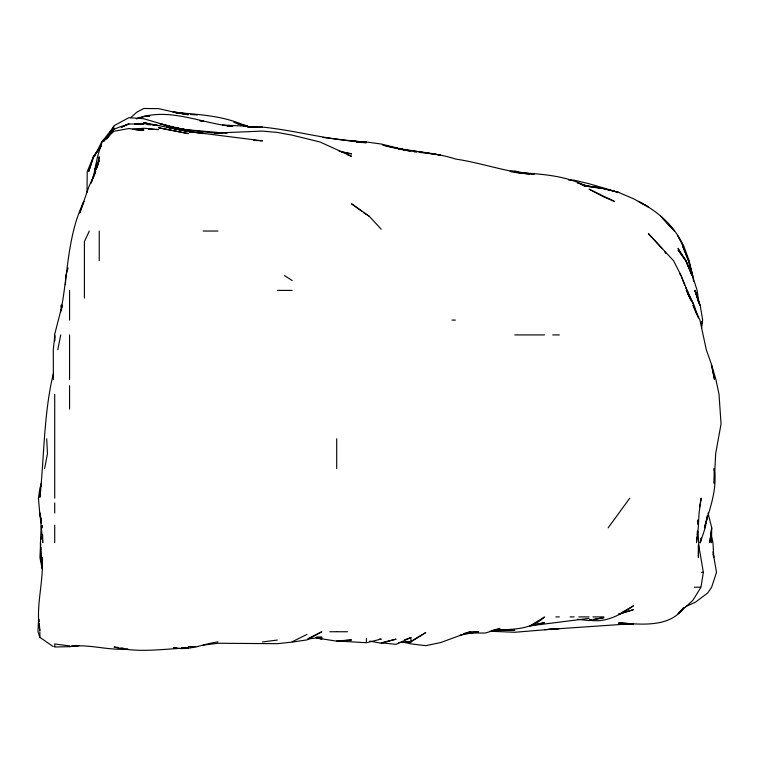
<?xml version="1.0" encoding="UTF-8"?>
<svg xmlns="http://www.w3.org/2000/svg" width="759" height="759" viewBox="0 0 759 759"><rect width="100%" height="100%" fill="white"/><g stroke="black" fill="none" stroke-linecap="round" stroke-linejoin="round"><path stroke-width="1.14" d="M41.014 547.267L40.977 557.542L42.115 567.817M54.686 341.009L54.714 334.918L54.62 340.63M53.386 379.443L53.282 349.757L54.714 336.635M87.01 192.217L87.209 171.667L93.357 156.819L101.317 145.576M42.115 557.542C44.031 582.049 35.18 606.375 39.876 630.653L39.278 623.775M38.557 619.192L37.959 631.744L39.876 637.351L53.225 646.592M40.597 543.842L39.933 557.542L42.191 568.956M697.919 523.293L698.1 519.868L697.882 524.431M42.143 565.531C39.772 552.343 40.398 538.871 41.347 525.57M65.416 284.682L65.938 275.555L68.054 267.984M696.952 536.992L696.506 542.694L698.261 527.856L699.058 513.018L701.193 498.17L699.513 507.306M697.132 534.706L697.407 531.281M701.677 323.505L701.866 321.218L701.648 323.505M60.663 312.082C68.082 275.128 67.067 235.84 83.936 201.344L79.742 213.004L88.974 186.505L95.653 171.667L93.243 178.023M40.635 490.314L39.876 497.287C44.373 455.855 43.624 413.712 53.472 373.011M41.014 486.823L41.394 483.331L39.876 488.398L38.415 498.17L39.724 513.018L41.299 521.3M701.582 328.068L702.673 320.08L700.159 305.232L694.827 290.393L699.855 305.232L695.178 290.393L698.346 301.807M61.47 309.805L62.162 305.232L54.714 334.283M698.707 544.981L703.346 572.381L700.955 587.219L692.901 600.303L678.062 613.822L683.309 607.94M41.033 539.269L41.46 536.992M97.323 167.094L99.239 156.819L96.393 169.38M707.53 515.456L705.206 527.856L700.244 542.694L701.259 538.131L700.244 542.694M44.61 468.493L47.485 453.645L46.697 438.806M57.788 349.757L60.748 334.918M92.067 180.794L96.81 163.185M707.464 515.456L704.475 527.856C709.665 508.35 717.796 489.175 714.096 468.493L714.2 483.331L715.671 453.645L721.05 423.968L719.029 394.282L715.889 379.443L711.468 364.605L714.485 379.443L711.553 364.605L706.297 349.757L699.94 320.08L692.976 305.232L696.828 314.776M95.966 166.363L94.41 171.667L97.503 156.819L102.038 141.98L114.087 131.222L128.926 128.527L143.764 130.425L135.776 129.912M97.712 165.405L99.239 160.196L91.042 183.327M89.306 231.03L84.401 241.685L84.401 297.974M94.125 156.819L101.715 141.98L110.899 130.633M105.529 139.011L114.087 125.662L128.926 117.673L143.764 118.755L173.45 127.465L186.002 130.055M106.298 138.271L108.888 134.561M107.228 138.119L114.087 128.461L106.137 139.276M608.12 527.856L629.79 498.17M103.992 141.051L108.698 134.561M110.046 132.702L111.393 130.852M103.992 141.07L108.698 134.694M110.046 132.872L111.393 131.051M107.911 137.426L114.087 129.229L119.277 127.142L128.926 124.049L143.764 123.85L136.914 124.115M101.213 146.316L93.699 156.819L88.651 171.667L93.329 156.819L101.345 145.652M112.313 128.888L114.087 126.819M684.058 607.361C670.026 628.129 640.416 624.344 618.689 622.826L633.528 623.955L618.689 623.926L633.528 623.604L544.488 629.695M130.643 117.749L136.667 112.294L143.764 108.49L158.612 108.632L173.45 112.009M398.352 642.588L410.913 641.801L425.752 632.589L410.913 641.412M530.636 625.492L544.488 616.991C530.892 630.017 511.803 629.496 494.251 629.894M621.659 612.532L633.528 605.767C620.511 614.913 605.53 623.13 589.012 620.094L591.289 619.724M308.078 638.604L321.863 631.744L307.025 639.884L292.177 642.095L277.339 643.689L217.975 643.262L203.127 645.131M292.177 641.744L307.025 634.391M121.81 127.142L128.926 123.812L121.383 127.142M410.913 641.801L410.913 637.607L396.065 644.363L381.227 642.797L396.065 639.144L381.227 643.252L369.813 641.108M176.875 647.702L173.45 647.626C188.896 651.118 203.023 643.907 217.975 641.886M460.001 635.141L478.549 631.744L470.276 631.744L440.59 642.569L425.752 645.672L410.913 643.869L401.777 641.82M685.481 606.716L695.624 602.067L707.739 592.959L711.638 587.219L716.496 572.381L712.967 551.831M404.547 639.799L410.913 637.607M618.689 614.23L633.528 609.657L618.689 614.059M143.764 116.687L136.345 118.793C168.507 106.592 200.708 123.356 232.814 126.44L227.102 125.937M463.92 633.556L470.276 631.744M529.64 626.099L544.488 622.617L530.788 625.587M496.538 629.268L499.963 628.661L485.115 633.072L470.276 632.94L478.549 631.744M593.576 619.344L603.851 617.665L589.012 620.615L577.59 619.287M262.5 641.962L277.339 640.046M308.163 638.983L321.863 637.199L316.152 637.247M69.961 646.592L78.851 645.558M589.012 618.405L530.788 625.739M491.965 630.511L499.963 629.581L494.251 629.771M133.489 129.381L143.764 128.224L158.612 129.599L156.326 129.504M78.689 645.558L69.562 646.592C89.05 643.518 108.186 650.975 127.778 648.86M378.94 639.287L381.227 639.078L366.388 642.74L336.702 640.938M141.478 129.372L143.764 129.201L132.351 129.41M547.913 629.439L559.326 628.575L514.801 632.275L489.697 631.222M338.988 640.795L351.55 639.97L336.702 641.184L316.152 637.921L321.863 638.974L317.3 637.958M136.914 129.41L140.339 129.201M134.628 124.097L143.764 123.584L158.612 125.586L152.901 125.055M510.124 171.24L514.801 170.993L525.522 173.365M199.702 131.848L203.127 131.734L199.702 131.762M54.714 646.991L69.562 646.659M214.55 133.527L217.975 133.461L188.289 130.093L173.45 127.465L159.741 123.679L187.15 130.282M499.963 630.397L514.801 630.302L494.251 630.264L496.538 630.264M173.109 112.294L173.45 112.294C198.317 114.543 223.535 115.434 246.599 126.336M203.127 231.03L217.975 231.03M277.339 290.393L292.177 290.393M451.975 320.08L455.438 320.08M514.801 334.918L544.488 334.918M552.713 334.918L559.326 334.918M701.563 572.381L703.346 572.381M694.438 587.219L700.51 587.219M555.892 616.906L559.326 616.906M570.028 616.906L574.165 616.906M578.842 616.906L589.012 616.906M592.931 616.906L603.851 616.906M329.767 631.744L336.702 631.744M337.195 631.744L347.442 631.744M188.289 646.592L198.298 646.592M262.5 127.104L247.652 127.028L263.031 127.142C297.737 130.69 331.417 140.956 366.388 141.98L381.227 144.03L410.913 151.345L385.79 145.794M316.152 637.522L321.863 637.655L317.3 637.218M181.439 647.816L188.289 647.987C163.565 648.774 138.517 653.338 114.087 647.029L118.651 647.588M222.539 124.998L247.652 126.269M568.463 179.978L574.165 180.177L589.012 183.725L618.689 192.435L633.528 198.763L648.376 206.932L638.338 201.344C657.199 211.011 674.941 225.755 683.034 245.869L678.062 236.106L683.717 245.869L689.106 260.707L692.55 275.555L688.422 260.707L682.569 245.869L688.641 260.707L692.825 275.555L693.593 281.475M148.328 129.182L154.039 129.41M356.113 142.218L358.4 142.322M361.825 142.493L366.388 142.72L323.002 137.426M253.364 140.32L262.5 140.861L188.289 131.506L166.591 127.142L188.289 131.487L203.127 133.603M222.539 133.214L217.975 132.92L262.5 131.089L277.339 132.436L292.177 135.168L319.994 141.98L351.55 156.326L347.309 154.684M190.575 114.495L197.425 114.97M528.501 173.422L510.873 171.79M147.189 124.523L150.614 124.846M414.338 151.895L416.615 152.123M420.05 152.464L424.613 152.91M176.875 112.93L188.289 114.106L173.45 111.782L173.45 112.294L188.289 114.751L174.779 112.294M227.102 133.261L179.152 129.058M318.438 637.949L320.725 638.196M405.202 641.678L410.913 642.294L406.34 641.753M120.937 647.863L123.214 648.148M589.012 186.723L603.851 188.612L618.689 192.435L603.851 188.811M529.64 173.773L533.065 174.228M69.562 645.918L54.714 643.964L54.714 646.592M577.343 183.08L589.012 186.391L583.301 185.471L603.851 188.612L593.386 186.505L602.807 188.583M583.301 185.443L590.739 186.505M425.752 153.024L440.59 155.092L396.065 148.223L406.34 150.538M529.64 173.526L534.213 174.2M583.301 185.367L589.012 186.221M173.45 127.455L172.369 127.142L188.289 130.093M341.275 151.961L351.55 153.878L338.988 151.088M237.377 123.717L247.652 125.795M188.289 131.506L143.764 122.597L149.476 124.002M192.852 132.55L189.427 131.848L191.714 132.332M382.365 144.95C406.293 152.104 431.776 151.164 455.438 159.02C480.466 162.73 504.507 171.401 529.64 174.086L514.801 172.378C539.307 173.877 564.724 175.016 587.001 186.505L580.578 184.342M233.876 122.351L245.537 126.383M367.318 215.11L369.168 216.182L381.227 229.19M284.492 275.555L292.177 280.564M361.749 211.201L351.55 203.792L369.168 216.182M363.608 212.548L366.388 214.569M660.615 216.182L674.447 231.03L663.214 218.839M661.867 248.259L648.376 233.62L673.546 260.707L681.136 275.555L690.87 299.938M664.571 251.665L665.928 253.478M679.77 273.781L680.908 275.555M680.102 252.443L678.062 248.316L685.87 260.707L692.426 275.555L697.123 290.393L698.963 302.955M685.586 287.215L692.901 303.135L686.345 290.393L694.087 305.232L698.271 317.955M681.335 276.608L684.732 285.09M686.904 290.393L690.681 299.938M689.115 296.75L687.199 290.393L688.366 294.957M708.014 513.018L711.743 527.856L709.76 542.694L711.695 527.856L711.525 542.694L710.889 539.269M711.629 536.992L712.967 542.694L713.764 557.542L713.062 554.117M42.637 534.706L42.77 542.694L39.876 513.018L41.299 521.006M39.876 513.018L41.413 523.293M41.764 525.57L42.106 527.856L42.096 525.57M38.87 619.192L39.07 621.488M697.919 531.281L698.726 542.694L698.375 557.542L698.318 544.981M40.398 542.694L40.597 546.119M366.388 638.575L366.388 641.829M336.702 438.806L336.702 468.493M99.239 231.03L99.239 260.707M69.562 290.393L69.562 320.08M69.562 334.918L69.562 379.443M69.562 385.771L69.562 409.129M54.714 394.282L54.714 498.17M54.714 502.932L54.714 513.018M54.714 525.228L54.714 542.694M39.876 631.744L39.876 637.351M61.261 305.232L61.251 307.518L61.308 305.232M149.476 116.402L143.764 116.459L149.476 116.364M366.388 141.914L351.55 141.146L366.388 141.98M203.127 121.042L199.702 120.662L203.127 121.042M188.289 133.612L158.612 127.759L188.289 133.612M614.354 201.344L603.851 196.979L589.012 189.114L614.354 201.344M685.946 260.707L678.062 250.005L685.87 260.707L691.98 275.555L685.946 260.707M42.134 564.392L41.707 557.542L42.115 564.392"/></g></svg>
